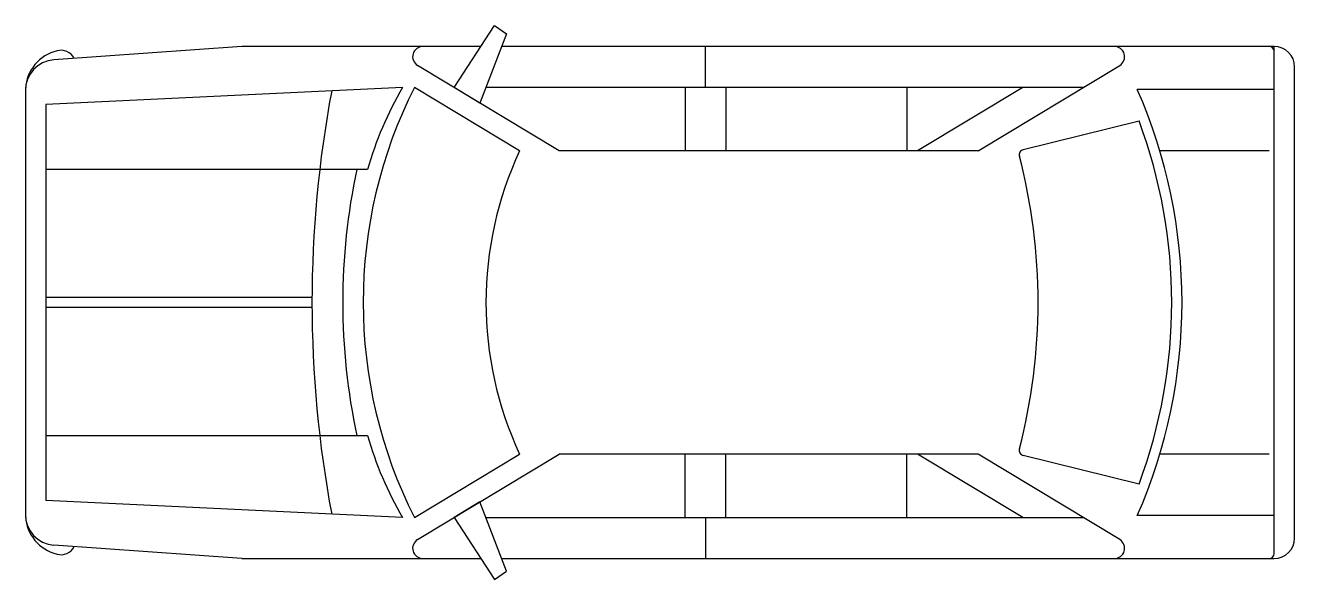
# Model space of a CAD drawing. Extents: x 7032 to 11372, y 24028 to 25922.
import ezdxf

# ---------------------------------------------------------------- set-up
doc = ezdxf.new("R2010")
doc.units = 0
doc.header["$LTSCALE"] = 100
doc.header["$MEASUREMENT"] = 0
doc.layers.add('LX-CAR', color=6, linetype='CONTINUOUS')

msp = doc.modelspace()

# ---------------------------------------------------------------- linework, layer by layer
at = {"layer": 'LX-CAR'}
for p, q in [((8497.3, 25709.7), (8635.5, 25921.8)), ((8635.5, 25921.8), (8676.9, 25893.4)), ((8676.9, 25893.4), (8585.7, 25656.5)), ((7771.4, 25849.7), (7129.1, 25803.8)), ((8390.8, 25849.7), (7771.4, 25849.7)), ((8588.5, 25849.7), (8390.8, 25849.7)), ((10755.4, 25849.7), (8660, 25849.7)), ((9357.1, 25709.7), (9357.1, 25849.7)), ((11301.6, 25849.7), (10755.4, 25849.7)), ((11301.6, 24117.2), (11301.6, 25849.7)), ((8857.2, 25493.1), (8372.7, 25784.7)), ((10289, 25493.1), (10773.4, 25784.7)), ((11371.6, 24169.7), (11371.6, 25779.7)), ((7031.6, 25699), (7031.6, 24250.4)), ((8321, 25709.7), (7101.6, 25651.4)), ((8721.4, 25493.1), (8361.6, 25709.7)), ((8585.7, 25656.5), (8497.3, 25709.7)), ((10648.8, 25709.7), (8606.2, 25709.7)), ((9287.1, 25709.7), (9287.1, 25493.1)), ((9427.1, 25709.7), (9427.1, 25493.1)), ((10045.6, 25709.7), (10045.6, 25493.1)), ((10442.2, 25709.7), (10082.4, 25493.1)), ((11301.6, 25702.6), (10833.6, 25702.6)), ((10833.6, 25702.6), (10833.6, 25702.6)), ((7101.6, 25651.4), (7101.6, 24298)), ((10443.9, 25497.1), (10839.5, 25595.1)), ((10289, 25493.1), (8857.2, 25493.1)), ((11284.1, 25493.1), (10910.7, 25493.1)), ((8201.3, 25429.7), (7101.6, 25429.7)), ((8011.7, 24992.2), (7101.6, 24992.2)), ((8011.7, 24957.2), (7101.6, 24957.2)), ((7101.6, 24519.7), (8201.3, 24519.7)), ((8361.6, 24239.7), (8721.4, 24456.3)), ((8372.7, 24164.7), (8857.2, 24456.3)), ((10289, 24456.3), (8857.2, 24456.3)), ((9287.1, 24239.7), (9287.1, 24456.3)), ((9427.1, 24239.7), (9427.1, 24456.3)), ((10045.6, 24239.7), (10045.6, 24456.3)), ((10442.2, 24239.7), (10082.4, 24456.3)), ((10773.4, 24164.7), (10289, 24456.3)), ((10839.5, 24354.2), (10443.9, 24452.3)), ((11284.1, 24456.3), (10910.7, 24456.3)), ((8321, 24239.7), (7101.6, 24298)), ((8585.7, 24292.9), (8497.3, 24239.7)), ((8676.9, 24056), (8585.7, 24292.9)), ((8497.3, 24239.7), (8635.5, 24027.6)), ((8606.2, 24239.7), (10648.8, 24239.7)), ((9357.1, 24239.7), (9357.1, 24099.7)), ((11301.6, 24246.8), (10833.6, 24246.8)), ((7771.4, 24099.7), (7129.1, 24145.6)), ((7771.4, 24099.7), (8390.8, 24099.7)), ((8390.8, 24099.7), (8588.5, 24099.7)), ((8660, 24099.7), (10755.4, 24099.7)), ((10755.4, 24099.7), (11301.6, 24099.7)), ((8635.5, 24027.6), (8676.9, 24056))]:
    msp.add_line(p, q, dxfattribs=at)
for centre, radius, start, end in [((7172.7, 25697.5), 141.1, 103.3987, 176.7876), ((7153.9, 25787.9), 48.8, 25.1621, 106.5175), ((8390.8, 25814.7), 35, 90, 238.9518), ((10755.4, 25814.7), 35, 301.0482, 90), ((11284.1, 25832.2), 17.5, 0, 90), ((11301.6, 25779.7), 70, 0, 90), ((7136.6, 25699), 105, 94.0906, 180), ((11926.5, 24974.7), 3914.9, 169.3511, 190.6489), ((9817.6, 24974.7), 1631, 153.215, 206.785), ((9408.1, 25079.7), 1256.5, 149.9078, 163.8262), ((9178.6, 24974.7), 1808, 336.2582, 23.7418), ((9178.6, 24974.7), 1773, 339.5163, 20.4837), ((9834.1, 24974.7), 1227.5, 155.0199, 204.9801), ((10447.4, 25479.9), 17.5, 101.6568, 198.3238), ((8501.3, 24974.7), 1993.2, 345.4797, 14.5203), ((10282.6, 24974.7), 2166, 167.8736, 192.1264), ((9408.1, 24869.7), 1256.5, 196.1738, 210.0922), ((10447.4, 24469.4), 17.5, 161.6762, 258.3432), ((7136.6, 24250.4), 105, 180, 265.9094), ((7172.7, 24251.9), 141.1, 183.2124, 256.6013), ((7153.9, 24161.4), 48.8, 253.4825, 334.8379), ((8390.8, 24134.7), 35, 121.0482, 270), ((10755.4, 24134.7), 35, 270, 58.9518), ((11301.6, 24169.7), 70, 270, 0), ((11284.1, 24117.2), 17.5, 270, 0)]:
    msp.add_arc(centre, radius, start, end, dxfattribs=at)

doc.saveas('drawing.dxf')
